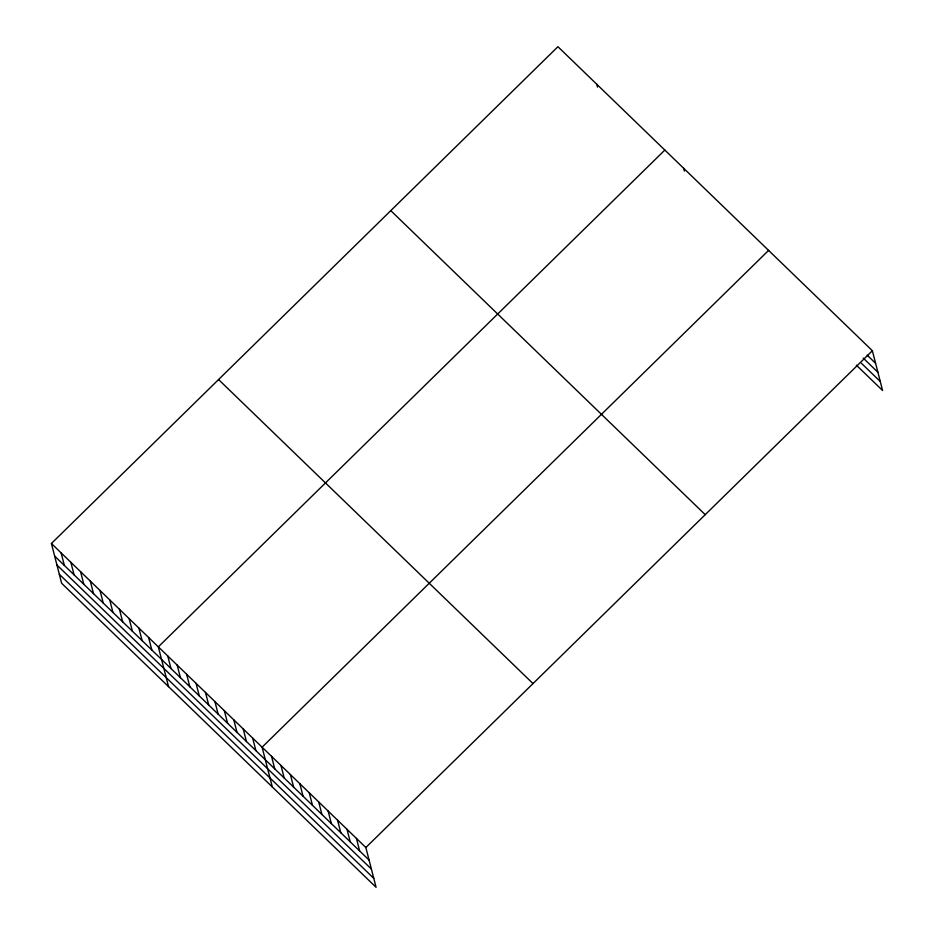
<?xml version="1.0" encoding="UTF-8"?>
<svg xmlns="http://www.w3.org/2000/svg" width="934" height="934" viewBox="0 0 934 934"><rect width="100%" height="100%" fill="white"/><g stroke="black" fill="none" stroke-linecap="round" stroke-linejoin="round"><path stroke-width="1.4" d="M51.417 543.495L365.859 847.523L376.075 887.3L61.632 583.271L51.417 543.495L557.925 46.7L872.368 350.729L882.583 390.505L856.385 365.171M664.833 150.07L158.325 646.865L168.54 686.642M768.6 250.394L262.092 747.2L272.308 786.965M365.859 847.523L872.368 350.729M867.207 355.177L875.59 363.279M863.226 358.072L877.902 372.269M861.417 363.279L880.283 381.516M390.774 210.64L705.228 514.669M218.568 379.554L533.01 683.583M54.639 556.057L369.093 860.086M56.951 565.035L371.393 869.064M59.321 574.293L373.775 878.322M683.7 168.307L684.424 171.097M596.803 84.294L597.515 87.084M356.426 838.405L359.66 850.956M346.993 829.287L350.227 841.838M337.559 820.169L340.793 832.719M328.126 811.039L331.36 823.601M318.692 801.921L321.926 814.483M309.259 792.803L312.493 805.353M299.826 783.684L303.06 796.235M290.392 774.566L293.626 787.117M280.959 765.436L284.193 777.999M271.525 756.318L274.759 768.869M252.659 738.082L255.893 750.632M243.225 728.952L246.448 741.514M233.792 719.834L237.014 732.384M224.358 710.716L227.581 723.266M214.925 701.597L218.147 714.148M205.492 692.468L208.714 705.03M196.058 683.349L199.281 695.912M186.625 674.231L189.847 686.782M177.191 665.113L180.414 677.664M167.758 655.995L170.98 668.546M148.611 637.467L151.833 650.029M138.886 628.08L142.108 640.631M129.172 618.682L132.394 631.232M119.447 609.283L122.669 621.834M109.733 599.885L112.956 612.435M100.008 590.486L103.23 603.037M90.294 581.088L93.517 593.639M80.569 571.69L83.803 584.24M70.856 562.291L74.078 574.854M61.13 552.893L64.364 565.455"/></g></svg>
